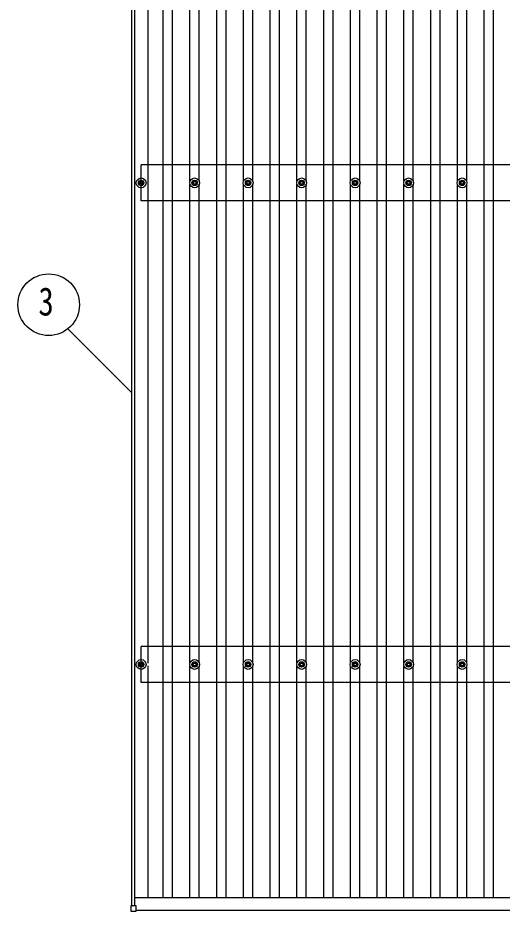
# Model space of a CAD drawing. Units: millimetres, scale not verified. Extents: x -16820 to 16820, y -11880 to 11880.
# Drawn here: x -14678 to -12867, y 3197 to 6536 of the extents above; entities that cross this region are included whole.
import ezdxf
from ezdxf.enums import TextEntityAlignment as Align

# ---------------------------------------------------------------- set-up
doc = ezdxf.new("R2010")
doc.units = ezdxf.units.MM
doc.header["$LTSCALE"] = 50
for name, color, linetype in [('0-4_YKK_13', 4, 'Continuous'), ('0-5_YKK_A1', 4, 'Continuous'), ('0-6_YKK_D', 6, 'Continuous')]:
    doc.layers.add(name, color=color, linetype=linetype)
doc.styles.add('ＭＳ ゴシック', font='')
doc.styles.get('ＭＳ ゴシック').set_extended_font_data('MS Gothic')

msp = doc.modelspace()

# ---------------------------------------------------------------- linework, layer by layer
at = {"layer": '0-4_YKK_13'}
for p, q in [((-14226.92, 5920.53), (-14222.5, 5920.53)), ((-14226.92, 5917.03), (-14222.5, 5917.03)), ((-14218.67, 5928.78), (-14218.67, 5924.36)), ((-14218.67, 5913.2), (-14218.67, 5908.78)), ((-14215.17, 5928.78), (-14215.17, 5924.36)), ((-14215.17, 5913.2), (-14215.17, 5908.78)), ((-14211.34, 5920.53), (-14206.92, 5920.53)), ((-14211.34, 5917.03), (-14206.92, 5917.03)), ((-14026.92, 5920.53), (-14022.5, 5920.53)), ((-14026.92, 5917.03), (-14022.5, 5917.03)), ((-14018.67, 5928.78), (-14018.67, 5924.36)), ((-14018.67, 5913.2), (-14018.67, 5908.78)), ((-14015.17, 5928.78), (-14015.17, 5924.36)), ((-14015.17, 5913.2), (-14015.17, 5908.78)), ((-14011.34, 5920.53), (-14006.92, 5920.53)), ((-14011.34, 5917.03), (-14006.92, 5917.03)), ((-13826.92, 5920.53), (-13822.5, 5920.53)), ((-13826.92, 5917.03), (-13822.5, 5917.03)), ((-13818.67, 5928.78), (-13818.67, 5924.36)), ((-13818.67, 5913.2), (-13818.67, 5908.78)), ((-13815.17, 5928.78), (-13815.17, 5924.36)), ((-13815.17, 5913.2), (-13815.17, 5908.78)), ((-13811.34, 5920.53), (-13806.92, 5920.53)), ((-13811.34, 5917.03), (-13806.92, 5917.03)), ((-13626.92, 5920.53), (-13622.5, 5920.53)), ((-13626.92, 5917.03), (-13622.5, 5917.03)), ((-13618.67, 5928.78), (-13618.67, 5924.36)), ((-13618.67, 5913.2), (-13618.67, 5908.78)), ((-13615.17, 5928.78), (-13615.17, 5924.36)), ((-13615.17, 5913.2), (-13615.17, 5908.78)), ((-13611.34, 5920.53), (-13606.92, 5920.53)), ((-13611.34, 5917.03), (-13606.92, 5917.03)), ((-13426.92, 5920.53), (-13422.5, 5920.53)), ((-13426.92, 5917.03), (-13422.5, 5917.03)), ((-13418.67, 5928.78), (-13418.67, 5924.36)), ((-13418.67, 5913.2), (-13418.67, 5908.78)), ((-13415.17, 5928.78), (-13415.17, 5924.36)), ((-13415.17, 5913.2), (-13415.17, 5908.78)), ((-13411.34, 5920.53), (-13406.92, 5920.53)), ((-13411.34, 5917.03), (-13406.92, 5917.03)), ((-13226.92, 5920.53), (-13222.5, 5920.53)), ((-13226.92, 5917.03), (-13222.5, 5917.03)), ((-13218.67, 5928.78), (-13218.67, 5924.36)), ((-13218.67, 5913.2), (-13218.67, 5908.78)), ((-13215.17, 5928.78), (-13215.17, 5924.36)), ((-13215.17, 5913.2), (-13215.17, 5908.78)), ((-13211.34, 5920.53), (-13206.92, 5920.53)), ((-13211.34, 5917.03), (-13206.92, 5917.03)), ((-13026.92, 5920.53), (-13022.5, 5920.53)), ((-13026.92, 5917.03), (-13022.5, 5917.03)), ((-13018.67, 5928.78), (-13018.67, 5924.36)), ((-13018.67, 5913.2), (-13018.67, 5908.78)), ((-13015.17, 5928.78), (-13015.17, 5924.36)), ((-13015.17, 5913.2), (-13015.17, 5908.78)), ((-13011.34, 5920.53), (-13006.92, 5920.53)), ((-13011.34, 5917.03), (-13006.92, 5917.03)), ((-14226.92, 4120.53), (-14222.5, 4120.53)), ((-14226.92, 4117.03), (-14222.5, 4117.03)), ((-14218.67, 4128.78), (-14218.67, 4124.36)), ((-14218.67, 4113.2), (-14218.67, 4108.78)), ((-14215.17, 4128.78), (-14215.17, 4124.36)), ((-14215.17, 4113.2), (-14215.17, 4108.78)), ((-14211.34, 4120.53), (-14206.92, 4120.53)), ((-14211.34, 4117.03), (-14206.92, 4117.03)), ((-14026.92, 4120.53), (-14022.5, 4120.53)), ((-14026.92, 4117.03), (-14022.5, 4117.03)), ((-14018.67, 4128.78), (-14018.67, 4124.36)), ((-14018.67, 4113.2), (-14018.67, 4108.78)), ((-14015.17, 4128.78), (-14015.17, 4124.36)), ((-14015.17, 4113.2), (-14015.17, 4108.78)), ((-14011.34, 4120.53), (-14006.92, 4120.53)), ((-14011.34, 4117.03), (-14006.92, 4117.03)), ((-13826.92, 4120.53), (-13822.5, 4120.53)), ((-13826.92, 4117.03), (-13822.5, 4117.03)), ((-13818.67, 4128.78), (-13818.67, 4124.36)), ((-13818.67, 4113.2), (-13818.67, 4108.78)), ((-13815.17, 4128.78), (-13815.17, 4124.36)), ((-13815.17, 4113.2), (-13815.17, 4108.78)), ((-13811.34, 4120.53), (-13806.92, 4120.53)), ((-13811.34, 4117.03), (-13806.92, 4117.03)), ((-13626.92, 4120.53), (-13622.5, 4120.53)), ((-13626.92, 4117.03), (-13622.5, 4117.03)), ((-13618.67, 4128.78), (-13618.67, 4124.36)), ((-13618.67, 4113.2), (-13618.67, 4108.78)), ((-13615.17, 4128.78), (-13615.17, 4124.36)), ((-13615.17, 4113.2), (-13615.17, 4108.78)), ((-13611.34, 4120.53), (-13606.92, 4120.53)), ((-13611.34, 4117.03), (-13606.92, 4117.03)), ((-13426.92, 4120.53), (-13422.5, 4120.53)), ((-13426.92, 4117.03), (-13422.5, 4117.03)), ((-13418.67, 4128.78), (-13418.67, 4124.36)), ((-13418.67, 4113.2), (-13418.67, 4108.78)), ((-13415.17, 4128.78), (-13415.17, 4124.36)), ((-13415.17, 4113.2), (-13415.17, 4108.78)), ((-13411.34, 4120.53), (-13406.92, 4120.53)), ((-13411.34, 4117.03), (-13406.92, 4117.03)), ((-13226.92, 4120.53), (-13222.5, 4120.53)), ((-13226.92, 4117.03), (-13222.5, 4117.03)), ((-13218.67, 4128.78), (-13218.67, 4124.36)), ((-13218.67, 4113.2), (-13218.67, 4108.78)), ((-13215.17, 4128.78), (-13215.17, 4124.36)), ((-13215.17, 4113.2), (-13215.17, 4108.78)), ((-13211.34, 4120.53), (-13206.92, 4120.53)), ((-13211.34, 4117.03), (-13206.92, 4117.03)), ((-13026.92, 4120.53), (-13022.5, 4120.53)), ((-13026.92, 4117.03), (-13022.5, 4117.03)), ((-13018.67, 4128.78), (-13018.67, 4124.36)), ((-13018.67, 4113.2), (-13018.67, 4108.78)), ((-13015.17, 4128.78), (-13015.17, 4124.36)), ((-13015.17, 4113.2), (-13015.17, 4108.78)), ((-13011.34, 4120.53), (-13006.92, 4120.53)), ((-13011.34, 4117.03), (-13006.92, 4117.03)), ((-14255.22, 3215.92), (-14255.22, 3197.92)), ((-14236.22, 3216.92), (-14254.22, 3216.92)), ((-14235.22, 3197.92), (-14235.22, 3215.92)), ((-14254.22, 3196.92), (-14236.22, 3196.92))]:
    msp.add_line(p, q, dxfattribs=at)
for centre, radius in [((-14216.92, 5918.78), 18.25), ((-14216.92, 5918.78), 10.15), ((-14216.92, 5918.78), 5.85), ((-14216.92, 5918.78), 5.25), ((-14016.92, 5918.78), 18.25), ((-14016.92, 5918.78), 10.15), ((-14016.92, 5918.78), 5.85), ((-14016.92, 5918.78), 5.25), ((-13816.92, 5918.78), 18.25), ((-13816.92, 5918.78), 10.15), ((-13816.92, 5918.78), 5.85), ((-13816.92, 5918.78), 5.25), ((-13616.92, 5918.78), 18.25), ((-13616.92, 5918.78), 10.15), ((-13616.92, 5918.78), 5.85), ((-13616.92, 5918.78), 5.25), ((-13416.92, 5918.78), 18.25), ((-13416.92, 5918.78), 10.15), ((-13416.92, 5918.78), 5.85), ((-13416.92, 5918.78), 5.25), ((-13216.92, 5918.78), 18.25), ((-13216.92, 5918.78), 10.15), ((-13216.92, 5918.78), 5.85), ((-13216.92, 5918.78), 5.25), ((-13016.92, 5918.78), 18.25), ((-13016.92, 5918.78), 10.15), ((-13016.92, 5918.78), 5.85), ((-13016.92, 5918.78), 5.25), ((-14216.92, 4118.78), 18.25), ((-14216.92, 4118.78), 10.15), ((-14216.92, 4118.78), 5.85), ((-14216.92, 4118.78), 5.25), ((-14016.92, 4118.78), 18.25), ((-14016.92, 4118.78), 10.15), ((-14016.92, 4118.78), 5.85), ((-14016.92, 4118.78), 5.25), ((-13816.92, 4118.78), 18.25), ((-13816.92, 4118.78), 10.15), ((-13816.92, 4118.78), 5.85), ((-13816.92, 4118.78), 5.25), ((-13616.92, 4118.78), 18.25), ((-13616.92, 4118.78), 10.15), ((-13616.92, 4118.78), 5.85), ((-13616.92, 4118.78), 5.25), ((-13416.92, 4118.78), 18.25), ((-13416.92, 4118.78), 10.15), ((-13416.92, 4118.78), 5.85), ((-13416.92, 4118.78), 5.25), ((-13216.92, 4118.78), 18.25), ((-13216.92, 4118.78), 10.15), ((-13216.92, 4118.78), 5.85), ((-13216.92, 4118.78), 5.25), ((-13016.92, 4118.78), 18.25), ((-13016.92, 4118.78), 10.15), ((-13016.92, 4118.78), 5.85), ((-13016.92, 4118.78), 5.25)]:
    msp.add_circle(centre, radius, dxfattribs=at)
for centre, start, end in [((-14254.22, 3215.92), 90, 180), ((-14236.22, 3215.92), 0, 90), ((-14254.22, 3197.92), 180, 270), ((-14236.22, 3197.92), 270, 0)]:
    msp.add_arc(centre, 1, start, end, dxfattribs=at)
at = {"layer": '0-5_YKK_A1'}
for p, q in [((-14251.92, 3216.88), (-14251.92, 8615.3)), ((-14239.92, 3216.88), (-14239.92, 8615.3)), ((-14190.42, 4123.96), (-14190.42, 8589.21)), ((-14134.42, 3248.2), (-14134.42, 8589.21)), ((-14099.42, 3248.2), (-14099.42, 8589.21)), ((-13934.42, 3248.2), (-13934.42, 8589.21)), ((-13899.42, 3248.2), (-13899.42, 8589.21)), ((-13734.42, 3248.2), (-13734.42, 8589.21)), ((-13699.42, 3248.2), (-13699.42, 8589.21)), ((-13534.42, 3248.2), (-13534.42, 8589.21)), ((-13499.42, 3248.2), (-13499.42, 8589.21)), ((-13334.42, 3248.2), (-13334.42, 8589.21)), ((-13299.42, 3248.2), (-13299.42, 8589.21)), ((-13134.42, 3248.2), (-13134.42, 8589.21)), ((-13099.42, 3248.2), (-13099.42, 8589.21)), ((-12934.42, 3248.2), (-12934.42, 8589.21)), ((-12899.42, 3248.2), (-12899.42, 8589.21)), ((-14034.42, 5923.96), (-14034.42, 7713.6)), ((-13999.42, 5923.96), (-13999.42, 7713.6)), ((-13834.42, 5923.96), (-13834.42, 7713.6)), ((-13799.42, 5923.96), (-13799.42, 7713.6)), ((-13634.42, 5923.96), (-13634.42, 7713.6)), ((-13599.42, 5923.96), (-13599.42, 7713.6)), ((-13434.42, 5923.96), (-13434.42, 7713.6)), ((-13399.42, 5923.96), (-13399.42, 7713.6)), ((-13234.42, 5923.96), (-13234.42, 7713.6)), ((-13199.42, 5923.96), (-13199.42, 7713.6)), ((-13034.42, 5923.96), (-13034.42, 7713.6)), ((-12999.42, 5923.96), (-12999.42, 7713.6)), ((-5813.75, 5985.78), (-14216.92, 5985.78)), ((-14216.92, 5851.78), (-14216.92, 5985.78)), ((-14034.42, 4123.96), (-14034.42, 5913.6)), ((-13999.42, 4123.96), (-13999.42, 5913.6)), ((-13834.42, 4123.96), (-13834.42, 5913.6)), ((-13799.42, 4123.96), (-13799.42, 5913.6)), ((-13634.42, 4123.96), (-13634.42, 5913.6)), ((-13599.42, 4123.96), (-13599.42, 5913.6)), ((-13434.42, 4123.96), (-13434.42, 5913.6)), ((-13399.42, 4123.96), (-13399.42, 5913.6)), ((-13234.42, 4123.96), (-13234.42, 5913.6)), ((-13199.42, 4123.96), (-13199.42, 5913.6)), ((-13034.42, 4123.96), (-13034.42, 5913.6)), ((-12999.42, 4123.96), (-12999.42, 5913.6)), ((-5813.75, 5851.78), (-14216.92, 5851.78)), ((-5813.75, 4185.78), (-14216.92, 4185.78)), ((-14216.92, 4051.78), (-14216.92, 4185.78)), ((-14190.42, 3248.2), (-14190.42, 4113.6)), ((-14034.42, 3248.2), (-14034.42, 4113.6)), ((-13999.42, 3248.2), (-13999.42, 4113.6)), ((-13834.42, 3248.2), (-13834.42, 4113.6)), ((-13799.42, 3248.2), (-13799.42, 4113.6)), ((-13634.42, 3248.2), (-13634.42, 4113.6)), ((-13599.42, 3248.2), (-13599.42, 4113.6)), ((-13434.42, 3248.2), (-13434.42, 4113.6)), ((-13399.42, 3248.2), (-13399.42, 4113.6)), ((-13234.42, 3248.2), (-13234.42, 4113.6)), ((-13199.42, 3248.2), (-13199.42, 4113.6)), ((-13034.42, 3248.2), (-13034.42, 4113.6)), ((-12999.42, 3248.2), (-12999.42, 4113.6)), ((-5813.75, 4051.78), (-14216.92, 4051.78)), ((-14239.92, 3248.2), (-8843.85, 3248.2)), ((-14235.22, 3200.22), (-8829.67, 3200.22))]:
    msp.add_line(p, q, dxfattribs=at)
at = {"layer": '0-6_YKK_D'}
msp.add_line((-14490.63, 5373.29), (-14252.56, 5135.22), dxfattribs=at)
msp.add_circle((-14562.59, 5463.25), 115.2, dxfattribs=at)

# ---------------------------------------------------------------- texts
at = {"layer": '0-6_YKK_D', "style": 'ＭＳ ゴシック', "width": 0.8}
msp.add_text('3', height=105.6, dxfattribs=at).set_placement((-14600.99, 5391.25), align=Align.BOTTOM_LEFT)

doc.saveas('drawing.dxf')
